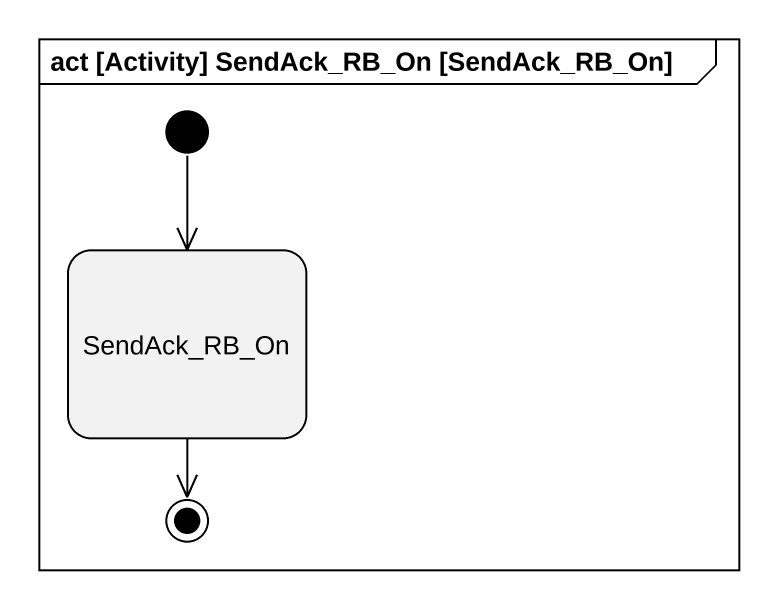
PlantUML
@startuml
mainframe act [Activity] SendAck_RB_On [SendAck_RB_On]
hide empty description
state SendAck_RB_On
[*] --> SendAck_RB_On
SendAck_RB_On --> [*]
@enduml
